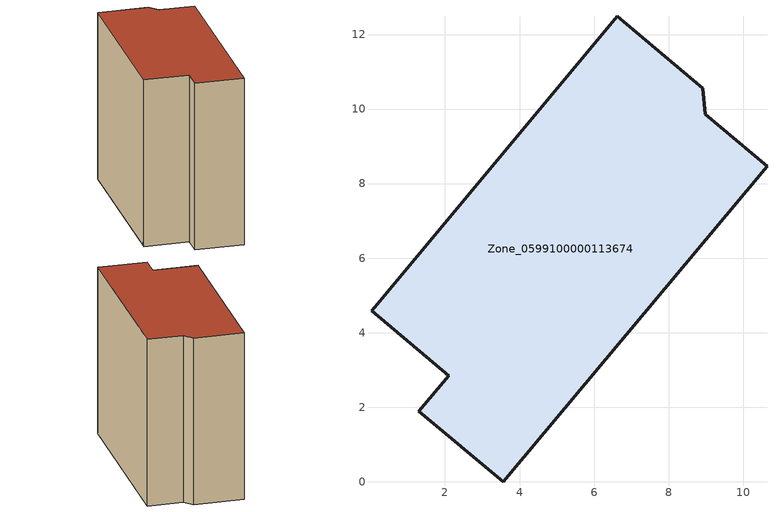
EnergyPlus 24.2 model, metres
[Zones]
Zone_0599100000113674
 floor ground (C_G): 0.03,4.59 0.11,4.68 6.62,12.49 8.92,10.56 8.98,9.86 10.64,8.47 3.56,0 1.3,1.89 2.1,2.85 z0
 wall outside (C_F): 1.3,1.89 3.56,0 10.64,8.47 8.98,9.86 8.92,10.56 6.62,12.49 0.11,4.68 0.03,4.59 2.1,2.85 1.3,1.89 z0:10.45
 roof outside (C_R): 0.11,4.68 0.03,4.59 2.1,2.85 1.3,1.89 3.56,0 10.64,8.47 8.98,9.86 8.92,10.56 6.62,12.49 z10.45
[BUILDING]
Pand.0599100000113674: North Axis=0; Terrain=City; Loads Convergence Tolerance Value=0.04; Temperature Convergence Tolerance Value=0.4; Solar Distribution=FullExterior; Maximum Number of Warmup Days=25; Minimum Number of Warmup Days=1
[Site:Location]
Rotterdam.The.Hague.AP_ZH_NLD Design_Conditions: Latitude=51.96; Longitude=4.45; Time Zone=1; Elevation=-4.5
[SITE:GROUNDTEMPERATURE:BUILDINGSURFACE]
18, 18, 18, 18, 18, 18, 18, 18, 18, 18, 18, 18
[MATERIAL] Thermal Absorptance=0.9; Solar Absorptance=0.7; Visible Absorptance=0.7
Name | Roughness | Thickness | Conductivity | Density | Specific Heat
G.TI.1946 | MediumSmooth | 0.15 | 1 | 540 | 1210
F.TI.1946 | Rough | 0.3 | 0.857143 | 1920 | 840
R.TI.1946 | MediumRough | 0.2 | 0.1 | 1500 | 1000
[CONSTRUCTION]
C_G: G.TI.1946
C_F: F.TI.1946
C_R: R.TI.1946
[ZONE]
Zone_0599100000113674: Type=1; Multiplier=1; Ceiling Height=Autocalculate; Volume=Autocalculate; Floor Area=autocalculate; Part of Total Floor Area=Yes
[ZONEINFILTRATION:DESIGNFLOWRATE]
Infil_Zone_0599100000113674: Zone or ZoneList or Space or SpaceList=Zone_0599100000113674; Schedule=AlwaysOn; Design Flow Rate Calculation Method=Flow/Area; Flow Rate per Floor Area=0.003; Constant Term Coefficient=1; Temperature Term Coefficient=0; Velocity Term Coefficient=0; Velocity Squared Term Coefficient=0
[HVACTEMPLATE:ZONE:IDEALLOADSAIRSYSTEM]
Zone_0599100000113674: Maximum Heating Supply Air Temperature=50; Minimum Cooling Supply Air Temperature=13; Maximum Heating Supply Air Humidity Ratio=0.0156; Minimum Cooling Supply Air Humidity Ratio=0.0077; Heating Limit=NoLimit; Cooling Limit=NoLimit; Dehumidification Control Type=ConstantSensibleHeatRatio; Cooling Sensible Heat Ratio=0.7; Dehumidification Setpoint=60; Humidification Control Type=None; Humidification Setpoint=30; Outdoor Air Method=None; Outdoor Air Flow Rate per Person=0.00944; Outdoor Air Flow Rate per Zone Floor Area=0; Outdoor Air Flow Rate per Zone=0; Demand Controlled Ventilation Type=None; Outdoor Air Economizer Type=NoEconomizer; Heat Recovery Type=None; Sensible Heat Recovery Effectiveness=0.7; Latent Heat Recovery Effectiveness=0.65
[ZONECONTROL:THERMOSTAT]
ThermostatControl_Zone_0599100000113674: Zone or ZoneList=Zone_0599100000113674; Control Type Schedule=DualSetpointControlType; Control 1=Thermostat_Zone_0599100000113674; Temperature Difference Between Cutout And Setpoint=0
[THERMOSTATSETPOINT:DUALSETPOINT]
Thermostat_Zone_0599100000113674: Heating Setpoint Temperature Schedule=HeatingSetpoint_Zone_0599100000113674; Cooling Setpoint Temperature Schedule=CoolingSetpoint_Zone_0599100000113674
[SCHEDULE:COMPACT]
HeatingSetpoint_Zone_0599100000113674: Through: 12/31, For: AllDays, Until: 24:00, 21
CoolingSetpoint_Zone_0599100000113674: Through: 12/31, For: AllDays, Until: 24:00, 24
DualSetpointControlType: Through: 12/31, For: AllDays, Until: 24:00, 4
AlwaysOn: Through: 12/31, For: AllDays, Until: 24:00, 1
